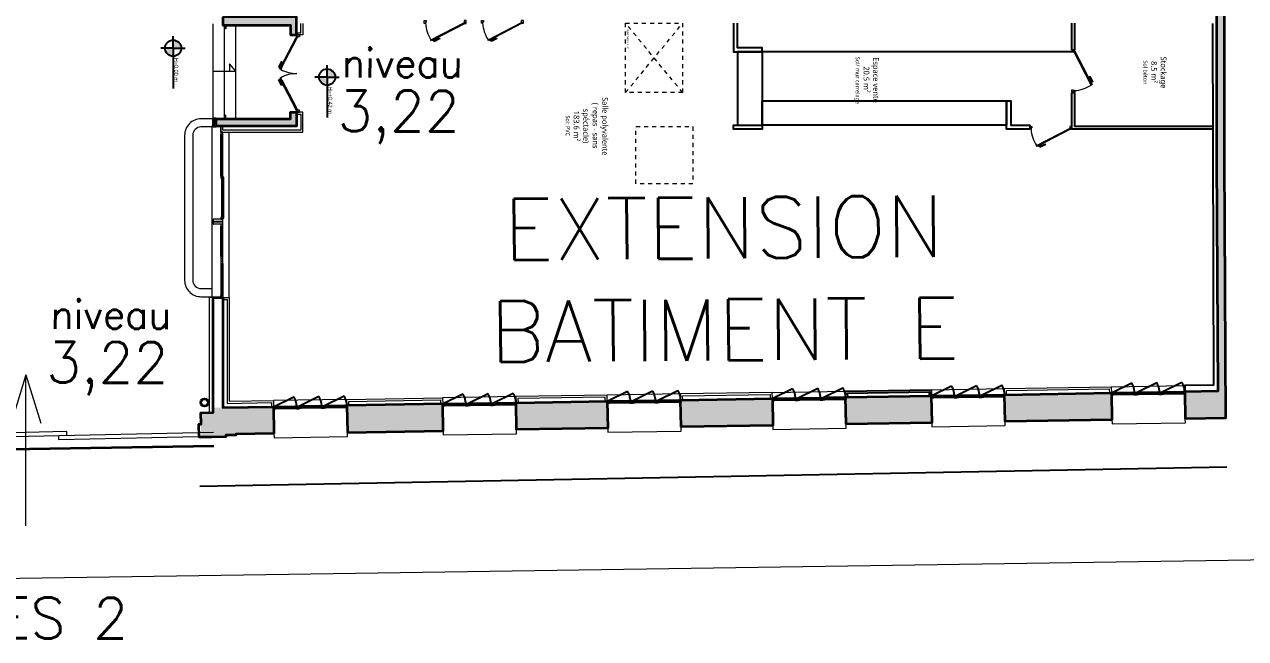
# Model space of a CAD drawing. Extents: x -6460 to -5341, y -3478 to -2628.
# Drawn here: x -6367.67 to -6337.71, y -3312.07 to -3297.01 of the extents above; entities that cross this region are included whole.
import ezdxf

# ---------------------------------------------------------------- set-up
doc = ezdxf.new("R2010")
doc.units = 0
for name, pattern in [('ACAD_ISO03W100', [30, 12, -18]), ('CACHE2', [4.7625, 3.175, -1.5875]), ('DASHED', [19.05, 12.7, -6.35])]:
    doc.linetypes.add(name, pattern=pattern)
doc.layers.get('0').update_dxf_attribs({"color": 50, "linetype": 'CONTINUOUS'})
for name, color, linetype in [('12_MOYEN', 32, 'CONTINUOUS'), ('13_FIN', 6, 'CONTINUOUS'), ('14_POINTILLE', 2, 'DASHED'), ('16_GRIS MOYEN', 252, 'CONTINUOUS'), ('17_GRIS CLAIR', 253, 'CONTINUOUS'), ('33_TXT COTATION', 140, 'CONTINUOUS')]:
    doc.layers.add(name, color=color, linetype=linetype)
for name, color, linetype, lineweight in [('35_PMR', 242, 'CONTINUOUS', 13), ('Ar0-Hatch1', 1, 'CONTINUOUS', 5), ('Ar0-Texte1', 144, 'CONTINUOUS', 15), ('Ar0-Texte2', 6, 'CONTINUOUS', 15), ('Ar2-Maçon', 7, 'CONTINUOUS', 35), ('Ar2-Vue-FIN', 9, 'CONTINUOUS', 9), ('Ar6-Cloison', 3, 'CONTINUOUS', 25), ('Ar7-Menuiserie', 4, 'CONTINUOUS', 9), ('Ar7-Porte', 4, 'CONTINUOUS', 9)]:
    doc.layers.add(name, color=color, linetype=linetype, lineweight=lineweight)
doc.layers.get('0').off()
doc.styles.add('arial', font='arial.ttf', dxfattribs={"width": 0.9999})
doc.styles.get("Standard").update_dxf_attribs({"font": 'romans.shx'})

# ---------------------------------------------------------------- blocks, each defined once
blk = doc.blocks.new('Fen 180')
at = {"layer": '12_MOYEN'}
for points in [[(-0.025, 1.75), (-0.025, 1.8), (0.025, 1.8), (0.025, 1.75), (-0.025, 1.75)], [(-0.025, 1.233), (-0.025, 1.283), (0.025, 1.283), (0.025, 1.233), (-0.025, 1.233)], [(-0.025, 1.183), (-0.025, 1.233), (0.034, 1.233), (0.034, 1.183), (-0.025, 1.183)], [(-0.025, 1.133), (-0.025, 1.183), (0.025, 1.183), (0.025, 1.133), (-0.025, 1.133)], [(-0.025, 0.617), (-0.025, 0.667), (0.025, 0.667), (0.025, 0.617), (-0.025, 0.617)], [(-0.025, 0.567), (-0.025, 0.617), (0.034, 0.617), (0.034, 0.567), (-0.025, 0.567)], [(-0.025, 0.517), (-0.025, 0.567), (0.025, 0.567), (0.025, 0.517), (-0.025, 0.517)], [(-0.025, 0), (-0.025, 0.05), (0.025, 0.05), (0.025, 0), (-0.025, 0)]]:
    blk.add_lwpolyline(points, dxfattribs=at)
at = {"layer": '13_FIN'}
for points in [[(0, 1.75), (0, 1.283)], [(0, 1.133), (0, 0.667)], [(0, 0.517), (0, 0.05)]]:
    blk.add_lwpolyline(points, dxfattribs=at)
at = {"layer": '14_POINTILLE', "ltscale": 0.1}
for points in [[(-0.025, 1.233), (-0.261, 1.735)], [(-0.025, 0.617), (-0.261, 1.117)], [(-0.025, 0), (-0.261, 0.502)]]:
    blk.add_lwpolyline(points, dxfattribs=at)
for centre, radius, start, end in [((-0.027, 1.345), 0.455, 89.7423, 120.9675), ((-0.003, 0.654), 0.53, 92.3469, 119.0841), ((-0.027, 0.112), 0.455, 89.7423, 120.9675)]:
    blk.add_arc(centre, radius, start, end, dxfattribs=at)
at = {"layer": '16_GRIS MOYEN'}
for points in [[(-0.025, 1.75), (-0.025, 1.283)], [(0.025, 1.75), (0.025, 1.283)], [(-0.025, 1.133), (-0.025, 0.667)], [(0.025, 1.133), (0.025, 0.667)], [(-0.025, 0.517), (-0.025, 0.05)], [(0.025, 0.517), (0.025, 0.05)]]:
    blk.add_lwpolyline(points, dxfattribs=at)
blk = doc.blocks.new('Altimétrie')
at = {"layer": '17_GRIS CLAIR'}
h = blk.add_hatch(color=256, dxfattribs=at)
h.paths.add_polyline_path([(0, 0.199, 0.414214), (-0.199, 0), (0, 0)])
h.paths.add_polyline_path([(0.199, 0), (0, 0), (0, -0.199, 0.414214)])
at = {"layer": '13_FIN'}
for points in [[(0, 0), (-0.295, 0)], [(0, 0), (0, 0.297)], [(0, 0), (0.989, 0)], [(0, 0), (0, -0.297)]]:
    blk.add_lwpolyline(points, dxfattribs=at)
blk.add_circle((0, 0), 0.199, dxfattribs=at)
blk = doc.blocks.new('140x170')
at = {"linetype": 'ACAD_ISO03W100', "ltscale": 0.005}
for points in [[(-1.4, 1.7), (0, 1.7), (0, 0), (-1.4, 0), (-1.4, 1.7)], [(-1.4, 1.7), (0, 0)], [(0, 1.7), (-1.4, 0)]]:
    blk.add_lwpolyline(points, dxfattribs=at)
at = {"linetype": 'ACAD_ISO03W100', "ltscale": 0.005, "insert": (-0.078, 0.132), "char_height": 0.05355, "attachment_point": 1, "rotation": 90, "style": 'arial'}
blk.add_mtext_dynamic_manual_height_columns('{\\fSegoe UI Light|b0|i0|c0|p34;PMR 140 x 170}', width=0.94385, gutter_width=1, heights=[0], dxfattribs=at)
blk = doc.blocks.new('bp907')
at = {"layer": 'Ar7-Porte'}
for points in [[(0.03, 0.07), (0.853, 0.496), (0.866, 0.472), (0.043, 0.046), (0.03, 0.07)], [(0.648, 0.449), (0.784, 0.519), (0.797, 0.495), (0.661, 0.425), (0.648, 0.449)], [(0.777, 0.485), (0.789, 0.461)], [(0.797, 0.495), (0.809, 0.472)], [(0.03, 0.07), (0, 0.07), (0, 0), (0.05, 0), (0.05, 0.038), (0.03, 0.038), (0.03, 0.07)], [(1, 0.07), (1.03, 0.07), (1.03, 0), (0.98, 0), (0.98, 0.038), (1, 0.038), (1, 0.07)]]:
    blk.add_lwpolyline(points, dxfattribs=at)
at = {"layer": 'Ar7-Porte', "ltscale": 0.1}
blk.add_arc((0.156, 0.011), 0.846, 3.9786, 32.965, dxfattribs=at)

msp = doc.modelspace()

# ---------------------------------------------------------------- hatches: boundary and pattern name
at = {"layer": 'Ar0-Hatch1'}
for points in [[(-6338.193, -3306.661), (-6338.225, -3300.325), (-6338.225, -3277.505), (-6338.225, -3277.426), (-6338.425, -3277.426), (-6338.425, -3277.505), (-6351.474, -3277.505), (-6351.474, -3277.665), (-6338.425, -3277.665), (-6338.425, -3300.325), (-6338.396, -3306.004), (-6339.201, -3306.018), (-6339.19, -3306.677)], [(-6360.995, -3299.505), (-6360.995, -3299.165), (-6361.145, -3299.165), (-6361.145, -3299.325), (-6362.969, -3299.325), (-6362.969, -3299.505), (-6362.803, -3299.505)], [(-6343.613, -3306.75), (-6340.994, -3306.707), (-6341.004, -3306.047), (-6343.624, -3306.09)], [(-6362.73, -3307.125), (-6362.73, -3307.085), (-6362.49, -3307.081), (-6362.491, -3307.061), (-6361.551, -3307.045), (-6361.562, -3306.385), (-6363.043, -3306.41), (-6363.043, -3306.525), (-6363.346, -3306.535), (-6363.336, -3307.135), (-6363.076, -3307.131)], [(-6359.762, -3306.356), (-6359.751, -3307.016), (-6357.401, -3306.977), (-6357.412, -3306.317)], [(-6355.612, -3306.288), (-6355.602, -3306.948), (-6353.362, -3306.911), (-6353.373, -3306.251)], [(-6351.573, -3306.221), (-6351.562, -3306.881), (-6349.312, -3306.844), (-6349.323, -3306.184)], [(-6347.524, -3306.154), (-6347.513, -3306.814), (-6345.413, -3306.78), (-6345.424, -3306.12)]]:
    msp.add_hatch(color=256, dxfattribs=at).paths.add_polyline_path(points)
msp.add_hatch(color=256, dxfattribs=at).paths.add_polyline_path([(-6362.803, -3296.825), (-6362.803, -3297.025), (-6361.145, -3297.025), (-6361.145, -3297.265), (-6360.995, -3297.265), (-6360.995, -3296.825)], flags=17)

# ---------------------------------------------------------------- linework, layer by layer
at = {"layer": '12_MOYEN'}
for points in [[(-6341.975, -3297.633), (-6341.905, -3297.633)], [(-6341.975, -3298.711), (-6341.975, -3298.711), (-6341.975, -3298.683)], [(-6341.975, -3298.683), (-6341.905, -3298.683)], [(-6347.524, -3306.154), (-6347.526, -3306.004), (-6345.426, -3305.97), (-6345.424, -3306.12)], [(-6347.474, -3306.154), (-6347.475, -3306.054), (-6345.475, -3306.021), (-6345.474, -3306.121)]]:
    msp.add_lwpolyline(points, dxfattribs=at)
for radius in [0.1, 0.08]:
    msp.add_circle((-6363.257, -3306.281), radius, dxfattribs=at)
at = {"layer": '16_GRIS MOYEN'}
msp.add_lwpolyline([(-6363.367, -3308.335), (-6338.17, -3307.861)], dxfattribs=at)
at = {"layer": '17_GRIS CLAIR'}
for points in [[(-6341.975, -3297.683), (-6350.175, -3297.683)], [(-6350.175, -3297.683), (-6350.175, -3299.481)], [(-6349.575, -3297.683), (-6349.575, -3299.481)]]:
    msp.add_lwpolyline(points, dxfattribs=at)
msp.add_lwpolyline([(-6343.575, -3298.881), (-6343.575, -3299.481), (-6349.575, -3299.481), (-6349.575, -3298.881)], close=True, dxfattribs=at)
at = {"layer": 'Ar0-Hatch1'}
for p, q in [((-6367.636, -3305.602), (-6368, -3306.789)), ((-6367.636, -3305.602), (-6367.272, -3306.789)), ((-6367.636, -3309.309), (-6367.636, -3305.602))]:
    msp.add_line(p, q, dxfattribs=at)
at = {"layer": 'Ar2-Maçon'}
for points in [[(-6420.034, -3246.241), (-6420.016, -3247.724), (-6453.804, -3247.425), (-6453.575, -3265.002), (-6428.516, -3264.74), (-6428.093, -3285.518), (-6419.205, -3285.375), (-6418.817, -3308.252), (-6363.03, -3307.348)], [(-6351.474, -3277.665), (-6338.425, -3277.665), (-6338.425, -3300.325), (-6338.396, -3306.004), (-6339.201, -3306.018), (-6339.19, -3306.677), (-6338.193, -3306.661), (-6338.225, -3300.325), (-6338.225, -3277.505), (-6338.225, -3277.426)], [(-6362.803, -3296.825), (-6362.803, -3297.025), (-6361.145, -3297.025), (-6361.145, -3297.265), (-6360.995, -3297.265), (-6360.995, -3296.825), (-6362.803, -3296.825)], [(-6363.043, -3299.325), (-6361.145, -3299.325), (-6361.145, -3299.165), (-6360.995, -3299.165), (-6360.995, -3299.505), (-6362.803, -3299.505), (-6362.803, -3299.505), (-6363.043, -3299.505)], [(-6362.969, -3299.505), (-6362.969, -3299.325), (-6363.043, -3299.325), (-6363.043, -3299.505), (-6362.969, -3299.505)], [(-6363.076, -3307.131), (-6363.39, -3307.136), (-6363.395, -3306.816), (-6363.341, -3306.815), (-6363.346, -3306.535), (-6363.043, -3306.525), (-6363.043, -3303.705), (-6362.803, -3303.705), (-6362.803, -3306.406), (-6361.562, -3306.385), (-6361.551, -3307.045), (-6362.491, -3307.061), (-6362.49, -3307.081), (-6362.73, -3307.085), (-6362.73, -3307.125), (-6363.39, -3307.136)], [(-6343.624, -3306.09), (-6341.004, -3306.047), (-6340.994, -3306.707), (-6343.613, -3306.75), (-6343.624, -3306.09)], [(-6359.751, -3307.016), (-6357.401, -3306.977), (-6357.412, -3306.317), (-6359.762, -3306.356), (-6359.751, -3307.016)], [(-6347.524, -3306.154), (-6345.424, -3306.12), (-6345.413, -3306.78), (-6347.513, -3306.814), (-6347.524, -3306.154)]]:
    msp.add_lwpolyline(points, dxfattribs=at)
for points in [[(-6355.612, -3306.288), (-6353.373, -3306.251), (-6353.362, -3306.911), (-6355.602, -3306.948)], [(-6351.573, -3306.221), (-6349.323, -3306.184), (-6349.312, -3306.844), (-6351.562, -3306.881)]]:
    msp.add_lwpolyline(points, close=True, dxfattribs=at)
at = {"layer": 'Ar2-Vue-FIN'}
for p, q in [((-6366.634, -3306.997), (-6370.433, -3307.084)), ((-6363.032, -3307.014), (-6370.431, -3307.184)), ((-6366.829, -3307.201), (-6366.831, -3307.101)), ((-6363.03, -3307.114), (-6366.829, -3307.201)), ((-6366.631, -3307.097), (-6366.634, -3306.997)), ((-6446.28, -3311.746), (-6321.784, -3309.907))]:
    msp.add_line(p, q, dxfattribs=at)
for points in [[(-6363.043, -3299.325), (-6363.043, -3296.995)], [(-6362.763, -3299.325), (-6362.763, -3297.025)], [(-6362.483, -3299.325), (-6362.483, -3297.025)], [(-6360.845, -3296.987), (-6360.845, -3297.265), (-6360.995, -3297.265), (-6360.995, -3297.215), (-6360.895, -3297.215), (-6360.895, -3296.987)], [(-6363.043, -3298.16), (-6362.483, -3298.16), (-6362.645, -3297.979), (-6362.645, -3298.16)], [(-6362.853, -3299.655), (-6362.853, -3299.505), (-6362.853, -3299.655), (-6360.845, -3299.655), (-6360.845, -3299.165), (-6360.995, -3299.165), (-6360.995, -3299.215), (-6360.895, -3299.215), (-6360.895, -3299.605), (-6362.803, -3299.605), (-6362.803, -3299.505), (-6362.853, -3299.505)], [(-6363.043, -3299.505), (-6363.073, -3299.505), (-6363.073, -3303.705), (-6363.043, -3303.705)], [(-6362.653, -3303.705), (-6362.653, -3299.655)], [(-6363.043, -3303.705), (-6363.143, -3303.705), (-6363.143, -3306.528)], [(-6362.803, -3303.705), (-6362.653, -3303.705), (-6362.653, -3306.253), (-6361.564, -3306.236), (-6361.562, -3306.385)], [(-6362.803, -3303.755), (-6362.703, -3303.755), (-6362.703, -3306.304), (-6361.613, -3306.286), (-6361.612, -3306.386)], [(-6349.323, -3306.184), (-6349.326, -3306.034), (-6351.575, -3306.071), (-6351.573, -3306.221)], [(-6351.523, -3306.22), (-6351.525, -3306.12), (-6349.375, -3306.085), (-6349.373, -3306.185)], [(-6343.624, -3306.09), (-6343.627, -3305.94), (-6341.007, -3305.897), (-6341.004, -3306.047)], [(-6343.574, -3306.089), (-6343.576, -3305.989), (-6341.056, -3305.948), (-6341.054, -3306.048)], [(-6359.762, -3306.356), (-6359.764, -3306.206), (-6357.415, -3306.167), (-6357.412, -3306.317)], [(-6359.712, -3306.355), (-6359.714, -3306.255), (-6357.464, -3306.218), (-6357.462, -3306.318)], [(-6353.373, -3306.251), (-6353.375, -3306.101), (-6355.615, -3306.138), (-6355.612, -3306.288)], [(-6353.423, -3306.252), (-6353.424, -3306.152), (-6355.564, -3306.187), (-6355.562, -3306.287)], [(-6340.99, -3306.707), (-6340.988, -3306.807), (-6339.189, -3306.777), (-6339.19, -3306.677)], [(-6357.401, -3306.977), (-6357.4, -3307.077), (-6355.6, -3307.047), (-6355.602, -3306.948)], [(-6353.362, -3306.911), (-6353.36, -3307.011), (-6351.56, -3306.981), (-6351.562, -3306.881)], [(-6349.312, -3306.844), (-6349.311, -3306.944), (-6347.511, -3306.914), (-6347.513, -3306.814)], [(-6345.413, -3306.78), (-6345.411, -3306.88), (-6343.612, -3306.85), (-6343.613, -3306.75)], [(-6361.551, -3307.045), (-6361.549, -3307.145), (-6359.749, -3307.116), (-6359.751, -3307.016)]]:
    msp.add_lwpolyline(points, dxfattribs=at)
for points in [[(-6363.043, -3299.325), (-6363.343, -3299.325, 0.414214), (-6363.743, -3299.725), (-6363.743, -3303.288, 0.414214), (-6363.343, -3303.688), (-6363.073, -3303.69)], [(-6363.073, -3299.525), (-6363.343, -3299.525, 0.414214), (-6363.543, -3299.725), (-6363.543, -3303.288, 0.414214), (-6363.343, -3303.488), (-6363.073, -3303.488)]]:
    msp.add_lwpolyline(points, format="xyb", dxfattribs=at)
at = {"layer": 'Ar2-Vue-FIN', "linetype": 'CACHE2', "ltscale": 0.03}
msp.add_lwpolyline([(-6352.67, -3300.917), (-6352.67, -3299.517), (-6351.27, -3299.517), (-6351.27, -3300.917)], close=True, dxfattribs=at)
at = {"layer": 'Ar6-Cloison'}
for points in [[(-6350.275, -3296.982), (-6350.275, -3297.683), (-6350.275, -3297.683), (-6350.275, -3297.683), (-6350.175, -3297.683), (-6349.575, -3297.683), (-6349.575, -3297.583), (-6350.175, -3297.583), (-6350.175, -3296.982)], [(-6341.975, -3297.633), (-6341.975, -3296.983)], [(-6341.905, -3297.633), (-6341.905, -3296.983)], [(-6338.525, -3296.985), (-6338.497, -3305.856), (-6339.204, -3305.868), (-6339.201, -3306.018)], [(-6343.005, -3299.581), (-6343.575, -3299.581), (-6343.575, -3298.881), (-6343.475, -3298.881), (-6343.475, -3299.481), (-6343.005, -3299.481), (-6343.005, -3299.581)], [(-6338.517, -3299.581), (-6341.975, -3299.581), (-6341.975, -3298.711)], [(-6338.517, -3299.511), (-6341.905, -3299.511), (-6341.905, -3298.683)], [(-6350.175, -3299.481), (-6349.575, -3299.481), (-6349.575, -3299.581), (-6350.275, -3299.581), (-6350.275, -3299.481), (-6350.175, -3299.481), (-6350.175, -3299.481)]]:
    msp.add_lwpolyline(points, dxfattribs=at)
at = {"layer": 'Ar7-Menuiserie'}
for p, q in [((-6362.803, -3299.655), (-6362.803, -3299.655)), ((-6351.575, -3306.071), (-6353.375, -3306.101)), ((-6349.326, -3306.034), (-6347.526, -3306.004)), ((-6345.426, -3305.97), (-6343.627, -3305.94)), ((-6341.007, -3305.897), (-6339.204, -3305.868)), ((-6359.764, -3306.206), (-6361.564, -3306.236)), ((-6355.615, -3306.138), (-6357.415, -3306.167))]:
    msp.add_line(p, q, dxfattribs=at)
for points in [[(-6362.731, -3297.025), (-6362.731, -3297.115), (-6362.738, -3297.115), (-6362.738, -3297.044), (-6362.755, -3297.044), (-6362.755, -3297.115), (-6362.761, -3297.115), (-6362.761, -3297.025)], [(-6362.731, -3299.325), (-6362.731, -3299.235), (-6362.738, -3299.235), (-6362.738, -3299.307), (-6362.755, -3299.307), (-6362.755, -3299.235), (-6362.761, -3299.235), (-6362.761, -3299.325)], [(-6362.803, -3299.655), (-6362.853, -3299.655), (-6362.853, -3299.705), (-6362.803, -3299.705), (-6362.803, -3299.655)], [(-6362.853, -3300.734), (-6362.853, -3299.705)], [(-6362.828, -3299.705), (-6362.828, -3300.734)], [(-6362.803, -3300.734), (-6362.803, -3299.705)], [(-6362.803, -3300.734), (-6362.853, -3300.734), (-6362.853, -3300.784), (-6362.803, -3300.784), (-6362.803, -3300.734)], [(-6363.043, -3301.785), (-6363.043, -3301.905), (-6363.033, -3301.905), (-6363.033, -3301.85), (-6362.813, -3301.85), (-6362.813, -3301.905), (-6362.803, -3301.905), (-6362.803, -3301.785), (-6362.813, -3301.785), (-6362.813, -3301.84), (-6363.033, -3301.84), (-6363.033, -3301.785), (-6363.043, -3301.785)], [(-6362.813, -3301.785), (-6363.033, -3301.785)], [(-6362.803, -3301.735), (-6362.853, -3301.735), (-6362.853, -3301.785), (-6362.803, -3301.785), (-6362.803, -3301.735)], [(-6362.813, -3301.905), (-6363.033, -3301.905)], [(-6362.803, -3301.905), (-6362.853, -3301.905), (-6362.853, -3301.955), (-6362.803, -3301.955), (-6362.803, -3301.905)], [(-6362.853, -3302.7), (-6362.853, -3301.955)], [(-6362.828, -3301.955), (-6362.828, -3302.7)], [(-6362.803, -3302.7), (-6362.803, -3301.955)], [(-6362.803, -3302.7), (-6362.853, -3302.7), (-6362.853, -3302.75), (-6362.803, -3302.75), (-6362.803, -3302.7)], [(-6362.803, -3302.7), (-6362.853, -3302.7), (-6362.853, -3302.75), (-6362.803, -3302.75), (-6362.803, -3302.7)], [(-6362.803, -3302.75), (-6362.853, -3302.75), (-6362.853, -3302.82), (-6362.803, -3302.82), (-6362.803, -3302.75)], [(-6362.803, -3302.75), (-6362.853, -3302.75), (-6362.853, -3302.82), (-6362.803, -3302.82), (-6362.803, -3302.75)], [(-6362.803, -3302.82), (-6362.853, -3302.82), (-6362.853, -3302.87), (-6362.803, -3302.87), (-6362.803, -3302.82)], [(-6362.803, -3302.82), (-6362.853, -3302.82), (-6362.853, -3302.87), (-6362.803, -3302.87), (-6362.803, -3302.82)], [(-6362.853, -3302.87), (-6362.853, -3303.655)], [(-6362.828, -3303.655), (-6362.828, -3302.87)], [(-6362.803, -3302.87), (-6362.803, -3303.655)], [(-6362.803, -3303.705), (-6362.853, -3303.705), (-6362.853, -3303.655), (-6362.803, -3303.655), (-6362.803, -3303.705)]]:
    msp.add_lwpolyline(points, dxfattribs=at)
at = {"layer": 'Ar7-Porte'}
for points in [[(-6361.024, -3297.359), (-6361.379, -3298.046)], [(-6361.367, -3298.052), (-6361.012, -3297.365)], [(-6361.355, -3298.058), (-6361, -3297.372)], [(-6361.374, -3297.921), (-6361.444, -3298.057), (-6361.42, -3298.069), (-6361.35, -3297.934), (-6361.374, -3297.921)], [(-6361.42, -3298.069), (-6361.397, -3298.082)], [(-6361.409, -3298.049), (-6361.386, -3298.061)], [(-6361.384, -3298.114), (-6361.408, -3298.102), (-6361.379, -3298.046), (-6361.355, -3298.058), (-6361.384, -3298.115), (-6361.408, -3298.102), (-6361.379, -3298.046)], [(-6361.374, -3298.51), (-6361.444, -3298.374), (-6361.42, -3298.361), (-6361.35, -3298.497), (-6361.374, -3298.51)], [(-6361.42, -3298.361), (-6361.397, -3298.349)], [(-6361.409, -3298.382), (-6361.386, -3298.369)], [(-6361.384, -3298.316), (-6361.408, -3298.329), (-6361.379, -3298.385), (-6361.355, -3298.373), (-6361.384, -3298.316), (-6361.408, -3298.329), (-6361.379, -3298.385)], [(-6361.024, -3299.072), (-6361.379, -3298.385)], [(-6361.367, -3298.379), (-6361.012, -3299.065)], [(-6361.355, -3298.373), (-6361, -3299.059)], [(-6362.778, -3300.759), (-6362.828, -3300.759), (-6362.828, -3300.809), (-6362.778, -3300.809), (-6362.778, -3300.759)], [(-6362.828, -3301.71), (-6362.828, -3300.809)], [(-6362.803, -3300.809), (-6362.803, -3301.711)], [(-6362.778, -3301.71), (-6362.778, -3300.809)], [(-6362.778, -3301.71), (-6362.828, -3301.71), (-6362.828, -3301.76), (-6362.778, -3301.76), (-6362.778, -3301.71)]]:
    msp.add_lwpolyline(points, dxfattribs=at)
at = {"layer": 'Ar7-Porte', "ltscale": 0.1}
for points in [[(-6361.024, -3297.359), (-6361, -3297.372), (-6360.971, -3297.315), (-6360.995, -3297.303), (-6361.024, -3297.359)], [(-6360.995, -3297.295), (-6360.995, -3297.265), (-6360.925, -3297.265), (-6360.925, -3297.315), (-6360.971, -3297.315), (-6360.971, -3297.295), (-6360.995, -3297.295)], [(-6361.024, -3299.072), (-6361, -3299.059), (-6360.971, -3299.115), (-6360.995, -3299.128), (-6361.024, -3299.072)], [(-6360.995, -3299.135), (-6360.995, -3299.165), (-6360.925, -3299.165), (-6360.925, -3299.115), (-6360.971, -3299.115), (-6360.971, -3299.135), (-6360.995, -3299.135)]]:
    msp.add_lwpolyline(points, dxfattribs=at)
for centre, start, end in [((-6360.99, -3297.394), 241.3389, 269.6995), ((-6360.99, -3299.037), 90.3005, 118.6611)]:
    msp.add_arc(centre, 0.821, start, end, dxfattribs=at)

# ---------------------------------------------------------------- block references
at = {"layer": '12_MOYEN', "rotation": 270}
for p in [(-6364.027, -3297.592), (-6360.248, -3298.301)]:
    msp.add_blockref('Altimétrie', p, dxfattribs=at)
at = {"layer": '35_PMR', "rotation": 180}
msp.add_blockref('140x170', (-6352.924, -3296.981), dxfattribs=at)
at = {"layer": 'Ar7-Menuiserie', "rotation": 270.9428270415124}
for p in [(-6341.004, -3306.072), (-6357.412, -3306.342), (-6353.372, -3306.276), (-6349.323, -3306.209), (-6345.423, -3306.145), (-6361.561, -3306.41)]:
    msp.add_blockref('Fen 180', p, dxfattribs=at)
at = {"layer": 'Ar7-Porte'}
for p, rotation in [((-6356.833, -3296.914), 180), ((-6355.432, -3296.913), 180), ((-6341.975, -3297.633), 270), ((-6341.975, -3299.511), 180)]:
    msp.add_blockref('bp907', p, dxfattribs=dict(at, rotation=rotation))

# ---------------------------------------------------------------- texts
at = {"layer": '33_TXT COTATION', "char_height": 0.1, "attachment_point": 1, "rotation": 270, "style": 'arial'}
for s, insert in [('{\\fSegoe UI Light|b0|i0|c0|p34;H=0,00 m}', (-6363.9, -3297.831)), ('{\\fSegoe UI Light|b0|i0|c0|p34;H=+0,42 m}', (-6360.121, -3298.539))]:
    msp.add_mtext_dynamic_manual_height_columns(s, width=2.3788, gutter_width=1, heights=[0], dxfattribs=dict(at, insert=insert))
at = {"layer": 'Ar0-Texte1', "char_height": 0.14, "attachment_point": 1, "rotation": 270, "style": 'arial'}
for s, width, insert in [('\\pi0.45027;{\\fSegoe UI Light|b0|i0|c0|p34;Espace vente\\P\\pi0.67206;20.5 m² \\P\\pi0.43863;\\H0.71429x;Sol/ mur carrelage}', 1.96537, (-6346.71, -3297.365)), ('\\pi0.61383;{\\fSegoe UI Light|b0|i0|c0|p34;Stockage \\P\\pi0.72409;8.5 m² \\P\\pi0.70729;\\H0.71429x;Sol béton}', 1.96537, (-6339.653, -3297.185)), ('\\pi0.030979;{\\fSegoe UI Light|b0|i0|c0|p34;\\W0.99739;Salle polyvalente \\P\\pi0.16813;( repas - sans \\P\\pi0.31468;spéctacle)\\P\\pi0.36626;\\W1;183.6 m²\\P\\pi0.44637;\\H0.71429x; Sol: PVC}', 1.42637, (-6353.358, -3298.762))]:
    msp.add_mtext_dynamic_manual_height_columns(s, width=width, gutter_width=1, heights=[0], dxfattribs=dict(at, insert=insert))
at = {"layer": 'Ar0-Texte2', "attachment_point": 5}
for s, insert, char_height, width, rotation in [('niveau', (-6358.4, -3297.961), 0.7, 40, 359.8435), ('3,22', (-6358.49, -3299.286), 1, 40, 359.8435), ('EXTENSION\\PBATIMENT E', (-6350.505, -3303.249), 1.5, 67.04009, 0.4562), ('niveau', (-6365.55, -3304.126), 0.7, 40, 359.8435), ('3,22', (-6365.64, -3305.45), 1, 40, 359.8435), ('ACCES 2', (-6368.02, -3311.564), 1, 40, 359.8435)]:
    msp.add_mtext(s, dxfattribs=dict(at, insert=insert, char_height=char_height, width=width, rotation=rotation))

doc.saveas('drawing.dxf')
